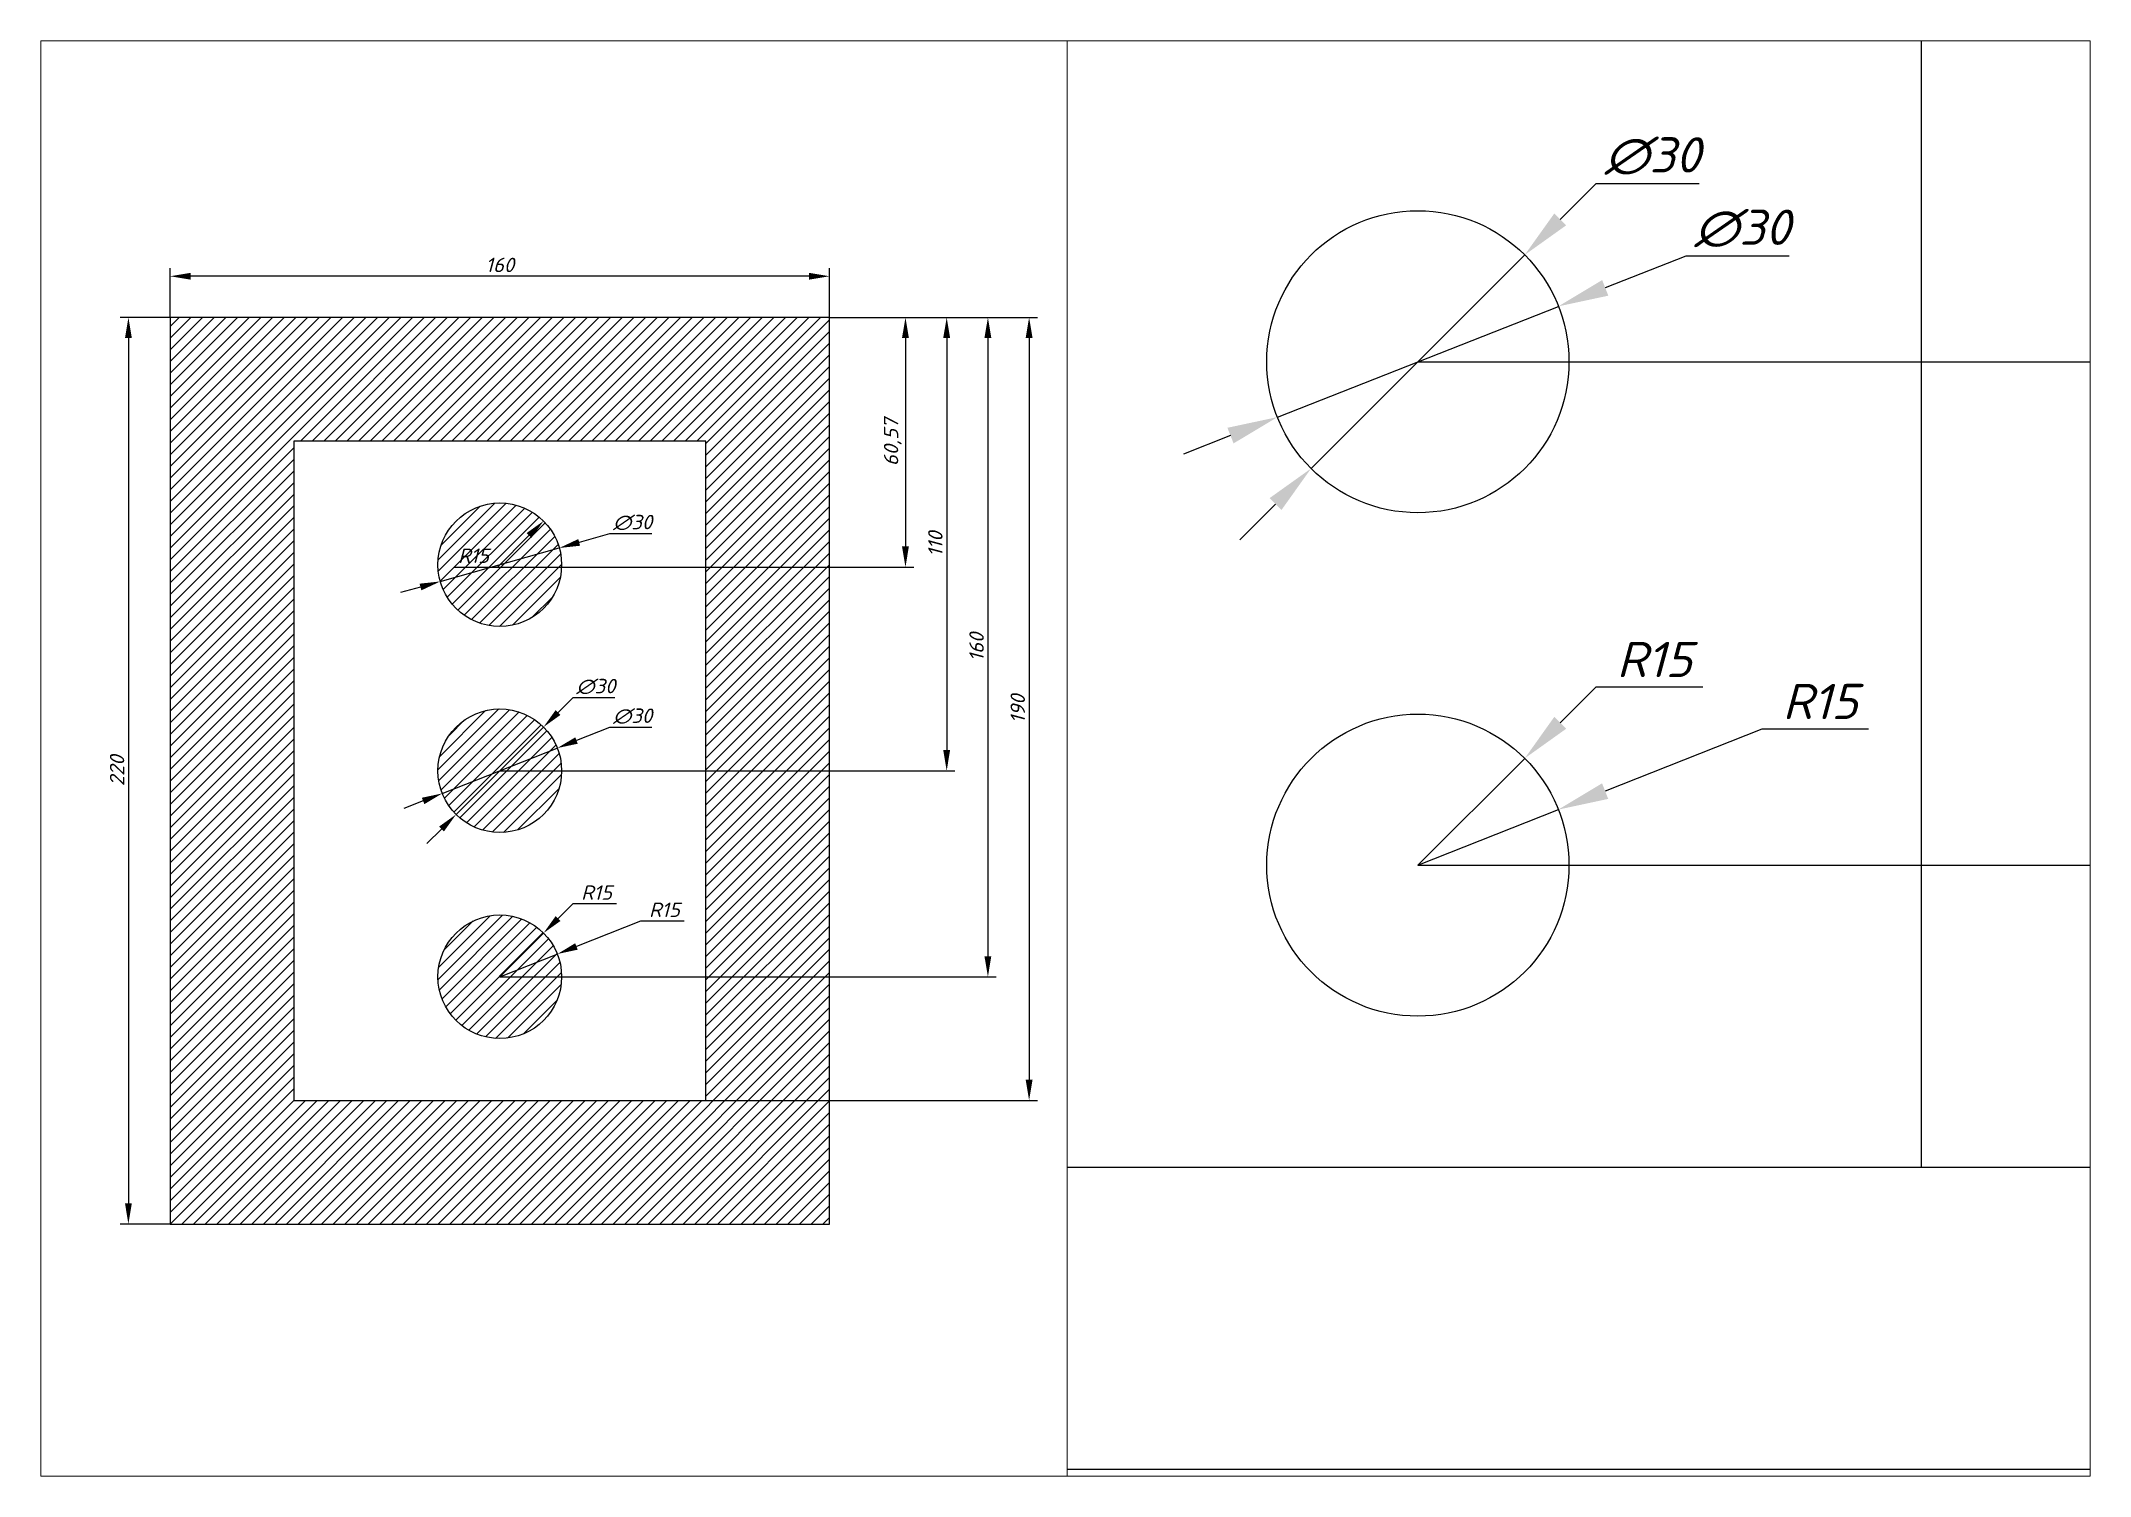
# Paper-space layout 'Лист1 (2)' of a CAD drawing. Header units: millimetres. Extents: x 6 to 412, y 6 to 291.
# The model-space entities are those that its viewports show. They can reach past a viewport. Long polylines and large blocks are cut down to what shows.
import ezdxf

# ---------------------------------------------------------------- set-up
doc = ezdxf.new("R2010")
doc.units = ezdxf.units.MM
for name, color, linetype in [('Видовой', 5, 'Continuous'), ('Контур', 4, 'Continuous'), ('Размеры', 3, 'Continuous'), ('Размеры Лист', 3, 'Continuous'), ('Штрих', 1, 'Continuous')]:
    doc.layers.add(name, color=color, linetype=linetype)
doc.styles.add('my_style', font='romanc.shx', dxfattribs={"oblique": 15})
doc.dimstyles.new('my_size_style', dxfattribs={"dimtxt": 3.5, "dimasz": 5, "dimexe": 2, "dimexo": 0, "dimgap": 1, "dimtad": 1, "dimtoh": 1, "dimtxsty": 'my_style', "dimcen": 0, "dimadec": 0, "dimazin": 2, "dimtfac": 1, "dimtmove": 0, "dimatfit": 3, "dimfxl": 1, "dimtfillclr": 256, "dimarcsym": 2})
doc.dimstyles.new('my_size_style_annot', dxfattribs={"dimtxt": 3.5, "dimasz": 5, "dimexe": 2, "dimexo": 0, "dimgap": 1, "dimtad": 1, "dimtoh": 1, "dimtxsty": 'my_style', "dimcen": 0, "dimadec": 0, "dimazin": 2, "dimtfac": 1, "dimtmove": 0, "dimatfit": 3, "dimfxl": 1, "dimtfillclr": 256, "dimarcsym": 2})

# ---------------------------------------------------------------- blocks, each defined once
blk = doc.blocks.new('*D4')
at = {"layer": 'Defpoints', "color": 0, "transparency": 16777216}
for p in [(0, 230), (0, 220), (160, 220)]:
    blk.add_point(p, dxfattribs=at)
at = {"layer": 'Размеры', "color": 0, "lineweight": -2, "transparency": 16777216}
for p, q in [((0, 220), (0, 232)), ((160, 220), (160, 232))]:
    blk.add_line(p, q, dxfattribs=at)
at = {"layer": 'Размеры', "color": 0, "linetype": 'Continuous', "lineweight": -2, "transparency": 16777216}
blk.add_line((155, 230), (5, 230), dxfattribs=at)
at = {"layer": 'Размеры', "color": 0, "transparency": 16777216}
for points in [[(5, 230.83), (5, 229.17), (0, 230)], [(155, 230.83), (155, 229.17), (160, 230)]]:
    blk.add_solid(points, dxfattribs=at)
at = {"layer": 'Размеры', "color": 0, "transparency": 16777216, "insert": (80, 232.75), "char_height": 3.5, "attachment_point": 5, "style": 'my_style'}
blk.add_mtext('160', dxfattribs=at)
blk = doc.blocks.new('*D5')
at = {"layer": 'Defpoints', "color": 0, "transparency": 16777216}
for p in [(0, 220), (0, 0), (-10.11, 0)]:
    blk.add_point(p, dxfattribs=at)
at = {"layer": 'Размеры', "color": 0, "lineweight": -2, "transparency": 16777216}
for p, q in [((0, 220), (-12.11, 220)), ((0, 0), (-12.11, 0))]:
    blk.add_line(p, q, dxfattribs=at)
at = {"layer": 'Размеры', "color": 0, "linetype": 'Continuous', "lineweight": -2, "transparency": 16777216}
blk.add_line((-10.11, 215), (-10.11, 5), dxfattribs=at)
at = {"layer": 'Размеры', "color": 0, "transparency": 16777216}
for points in [[(-10.94, 215), (-9.28, 215), (-10.11, 220)], [(-10.94, 5), (-9.28, 5), (-10.11, 0)]]:
    blk.add_solid(points, dxfattribs=at)
at = {"layer": 'Размеры', "color": 0, "transparency": 16777216, "insert": (-12.86, 110), "char_height": 3.5, "attachment_point": 5, "rotation": 90, "style": 'my_style'}
blk.add_mtext('220', dxfattribs=at)
blk = doc.blocks.new('*D7')
at = {"layer": 'Defpoints', "color": 0, "transparency": 16777216}
for p in [(271.8, 172.68), (316.77, 149.01), (0, 0)]:
    blk.add_point(p, dxfattribs=at)
at = {"layer": 'Размеры', "color": 0, "lineweight": -2, "transparency": 16777216}
for p, q in [((281.8, 172.68), (254.53, 172.68)), ((291.8, 149.01), (281.8, 172.68)), ((316.77, 149.01), (291.8, 149.01))]:
    blk.add_line(p, q, dxfattribs=at)
at = {"layer": 'Размеры', "color": 0, "transparency": 16777216, "insert": (262.66, 175.77), "char_height": 3.5, "attachment_point": 5, "style": 'my_style'}
blk.add_mtext('149,01', dxfattribs=at)
blk = doc.blocks.new('*D28')
at = {"layer": 'Defpoints', "color": 0, "transparency": 16777216}
for p in [(90.61, 170.61), (80, 160)]:
    blk.add_point(p, dxfattribs=at)
at = {"layer": 'Размеры', "color": 0, "linetype": 'Continuous', "lineweight": -2, "transparency": 16777216}
for p, q in [((79.43, 159.43), (87.07, 167.07)), ((68.83, 159.43), (79.43, 159.43))]:
    blk.add_line(p, q, dxfattribs=at)
at = {"layer": 'Размеры', "color": 0, "transparency": 16777216}
blk.add_solid([(86.48, 167.66), (87.66, 166.48), (90.61, 170.61)], dxfattribs=at)
at = {"layer": 'Размеры', "color": 0, "transparency": 16777216, "insert": (73.63, 162.18), "char_height": 3.5, "attachment_point": 5, "style": 'my_style'}
blk.add_mtext('R15', dxfattribs=at)
blk = doc.blocks.new('*D24')
at = {"layer": 'Defpoints', "color": 0, "transparency": 16777216}
for p in [(90.61, 120.61), (69.39, 99.39)]:
    blk.add_point(p, dxfattribs=at)
at = {"layer": 'Размеры', "color": 0, "linetype": 'Continuous', "lineweight": -2, "transparency": 16777216}
for p, q in [((97.68, 127.68), (94.14, 124.14)), ((107.94, 127.68), (97.68, 127.68)), ((69.39, 99.39), (90.61, 120.61)), ((65.86, 95.86), (62.32, 92.32))]:
    blk.add_line(p, q, dxfattribs=at)
at = {"layer": 'Размеры', "color": 0, "transparency": 16777216}
for points in [[(93.55, 124.73), (94.73, 123.55), (90.61, 120.61)], [(65.27, 96.45), (66.45, 95.27), (69.39, 99.39)]]:
    blk.add_solid(points, dxfattribs=at)
at = {"layer": 'Размеры', "color": 0, "transparency": 16777216, "insert": (103.31, 130.43), "char_height": 3.5, "attachment_point": 5, "style": 'my_style'}
blk.add_mtext('∅30', dxfattribs=at)
blk = doc.blocks.new('*D25')
at = {"layer": 'Defpoints', "color": 0, "transparency": 16777216}
for p in [(90.61, 70.61), (80, 60)]:
    blk.add_point(p, dxfattribs=at)
at = {"layer": 'Размеры', "color": 0, "linetype": 'Continuous', "lineweight": -2, "transparency": 16777216}
for p, q in [((97.68, 77.68), (94.14, 74.14)), ((108.28, 77.68), (97.68, 77.68)), ((80, 60), (90.61, 70.61))]:
    blk.add_line(p, q, dxfattribs=at)
at = {"layer": 'Размеры', "color": 0, "transparency": 16777216}
blk.add_solid([(93.55, 74.73), (94.73, 73.55), (90.61, 70.61)], dxfattribs=at)
at = {"layer": 'Размеры', "color": 0, "transparency": 16777216, "insert": (103.48, 80.43), "char_height": 3.5, "attachment_point": 5, "style": 'my_style'}
blk.add_mtext('R15', dxfattribs=at)
blk = doc.blocks.new('*D11')
at = {"layer": 'Defpoints', "color": 0, "transparency": 16777216}
for p in [(160, 220), (79.43, 159.43), (178.42, 159.43)]:
    blk.add_point(p, dxfattribs=at)
at = {"layer": 'Размеры', "color": 0, "lineweight": -2, "transparency": 16777216}
for p, q in [((160, 220), (180.42, 220)), ((79.43, 159.43), (180.42, 159.43))]:
    blk.add_line(p, q, dxfattribs=at)
at = {"layer": 'Размеры', "color": 0, "linetype": 'Continuous', "lineweight": -2, "transparency": 16777216}
blk.add_line((178.42, 215), (178.42, 164.43), dxfattribs=at)
at = {"layer": 'Размеры', "color": 0, "transparency": 16777216}
for points in [[(177.58, 215), (179.25, 215), (178.42, 220)], [(177.58, 164.43), (179.25, 164.43), (178.42, 159.43)]]:
    blk.add_solid(points, dxfattribs=at)
at = {"layer": 'Размеры', "color": 0, "transparency": 16777216, "insert": (175.33, 189.72), "char_height": 3.5, "attachment_point": 5, "rotation": 90, "style": 'my_style'}
blk.add_mtext('60,57', dxfattribs=at)
blk = doc.blocks.new('*D12')
at = {"layer": 'Defpoints', "color": 0, "transparency": 16777216}
for p in [(160, 220), (80, 110), (188.42, 110)]:
    blk.add_point(p, dxfattribs=at)
at = {"layer": 'Размеры', "color": 0, "lineweight": -2, "transparency": 16777216}
for p, q in [((160, 220), (190.42, 220)), ((80, 110), (190.42, 110))]:
    blk.add_line(p, q, dxfattribs=at)
at = {"layer": 'Размеры', "color": 0, "linetype": 'Continuous', "lineweight": -2, "transparency": 16777216}
blk.add_line((188.42, 215), (188.42, 115), dxfattribs=at)
at = {"layer": 'Размеры', "color": 0, "transparency": 16777216}
for points in [[(187.58, 215), (189.25, 215), (188.42, 220)], [(187.58, 115), (189.25, 115), (188.42, 110)]]:
    blk.add_solid(points, dxfattribs=at)
at = {"layer": 'Размеры', "color": 0, "transparency": 16777216, "insert": (185.67, 165), "char_height": 3.5, "attachment_point": 5, "rotation": 90, "style": 'my_style'}
blk.add_mtext('110', dxfattribs=at)
blk = doc.blocks.new('*D13')
at = {"layer": 'Defpoints', "color": 0, "transparency": 16777216}
for p in [(160, 220), (80, 60), (198.42, 60)]:
    blk.add_point(p, dxfattribs=at)
at = {"layer": 'Размеры', "color": 0, "lineweight": -2, "transparency": 16777216}
for p, q in [((160, 220), (200.42, 220)), ((80, 60), (200.42, 60))]:
    blk.add_line(p, q, dxfattribs=at)
at = {"layer": 'Размеры', "color": 0, "linetype": 'Continuous', "lineweight": -2, "transparency": 16777216}
blk.add_line((198.42, 215), (198.42, 65), dxfattribs=at)
at = {"layer": 'Размеры', "color": 0, "transparency": 16777216}
for points in [[(197.58, 215), (199.25, 215), (198.42, 220)], [(197.58, 65), (199.25, 65), (198.42, 60)]]:
    blk.add_solid(points, dxfattribs=at)
at = {"layer": 'Размеры', "color": 0, "transparency": 16777216, "insert": (195.67, 140), "char_height": 3.5, "attachment_point": 5, "rotation": 90, "style": 'my_style'}
blk.add_mtext('160', dxfattribs=at)
blk = doc.blocks.new('*D14')
at = {"layer": 'Defpoints', "color": 0, "transparency": 16777216}
for p in [(160, 220), (130, 30), (208.42, 30)]:
    blk.add_point(p, dxfattribs=at)
at = {"layer": 'Размеры', "color": 0, "lineweight": -2, "transparency": 16777216}
for p, q in [((160, 220), (210.42, 220)), ((130, 30), (210.42, 30))]:
    blk.add_line(p, q, dxfattribs=at)
at = {"layer": 'Размеры', "color": 0, "linetype": 'Continuous', "lineweight": -2, "transparency": 16777216}
blk.add_line((208.42, 215), (208.42, 35), dxfattribs=at)
at = {"layer": 'Размеры', "color": 0, "transparency": 16777216}
for points in [[(207.58, 215), (209.25, 215), (208.42, 220)], [(207.58, 35), (209.25, 35), (208.42, 30)]]:
    blk.add_solid(points, dxfattribs=at)
at = {"layer": 'Размеры', "color": 0, "transparency": 16777216, "insert": (205.67, 125), "char_height": 3.5, "attachment_point": 5, "rotation": 90, "style": 'my_style'}
blk.add_mtext('190', dxfattribs=at)
blk = doc.blocks.new('*D29')
at = {"layer": 'Defpoints', "color": 0, "transparency": 16777216}
for p in [(94.44, 164.06), (65.56, 155.94)]:
    blk.add_point(p, dxfattribs=at)
at = {"layer": 'Размеры Лист', "color": 0, "linetype": 'Continuous', "lineweight": -2, "transparency": 16777216}
for p, q in [((106.6, 167.48), (99.25, 165.41)), ((116.86, 167.48), (106.6, 167.48)), ((65.56, 155.94), (94.44, 164.06)), ((60.75, 154.59), (55.93, 153.23))]:
    blk.add_line(p, q, dxfattribs=at)
at = {"layer": 'Размеры Лист', "color": 0, "transparency": 16777216}
for points in [[(99.03, 166.22), (99.48, 164.61), (94.44, 164.06)], [(60.52, 155.39), (60.97, 153.78), (65.56, 155.94)]]:
    blk.add_solid(points, dxfattribs=at)
at = {"layer": 'Размеры Лист', "color": 0, "transparency": 16777216, "insert": (112.23, 170.23), "char_height": 3.5, "attachment_point": 5, "style": 'my_style'}
blk.add_mtext('∅30', dxfattribs=at)
blk = doc.blocks.new('*D34')
at = {"layer": 'Defpoints', "color": 0, "transparency": 16777216}
for p in [(93.95, 115.5), (66.05, 104.5)]:
    blk.add_point(p, dxfattribs=at)
at = {"layer": 'Размеры Лист', "color": 0, "linetype": 'Continuous', "lineweight": -2, "transparency": 16777216}
for p, q in [((106.6, 120.49), (98.6, 117.34)), ((116.86, 120.49), (106.6, 120.49)), ((66.05, 104.5), (93.95, 115.5)), ((61.4, 102.66), (56.74, 100.83))]:
    blk.add_line(p, q, dxfattribs=at)
at = {"layer": 'Размеры Лист', "color": 0, "transparency": 16777216}
for points in [[(98.3, 118.11), (98.91, 116.56), (93.95, 115.5)], [(61.09, 103.44), (61.7, 101.89), (66.05, 104.5)]]:
    blk.add_solid(points, dxfattribs=at)
at = {"layer": 'Размеры Лист', "color": 0, "transparency": 16777216, "insert": (112.23, 123.24), "char_height": 3.5, "attachment_point": 5, "style": 'my_style'}
blk.add_mtext('∅30', dxfattribs=at)
blk = doc.blocks.new('*D35')
at = {"layer": 'Defpoints', "color": 0, "transparency": 16777216}
for p in [(93.95, 65.52), (80, 60)]:
    blk.add_point(p, dxfattribs=at)
at = {"layer": 'Размеры Лист', "color": 0, "linetype": 'Continuous', "lineweight": -2, "transparency": 16777216}
for p, q in [((114.14, 73.51), (98.6, 67.36)), ((124.75, 73.51), (114.14, 73.51)), ((80, 60), (93.95, 65.52))]:
    blk.add_line(p, q, dxfattribs=at)
at = {"layer": 'Размеры Лист', "color": 0, "transparency": 16777216}
blk.add_solid([(98.29, 68.13), (98.9, 66.58), (93.95, 65.52)], dxfattribs=at)
at = {"layer": 'Размеры Лист', "color": 0, "transparency": 16777216, "insert": (119.95, 76.26), "char_height": 3.5, "attachment_point": 5, "style": 'my_style'}
blk.add_mtext('R15', dxfattribs=at)

msp = doc.modelspace()

# ---------------------------------------------------------------- hatches: boundary and pattern name
at = {"layer": 'Штрих'}
h = msp.add_hatch(dxfattribs=at)
h.set_pattern_fill('_USER', color=256, scale=2, angle=45, style=0, pattern_type=0)
h.set_pattern_definition([(45, (0, 0), (-1.414214, 1.414214), [])])
edge = h.paths.add_edge_path(flags=0)
edge.add_arc((80, 160), 15, 0, 360)
edge = h.paths.add_edge_path(flags=0)
edge.add_arc((80, 110), 15, 0, 360)
edge = h.paths.add_edge_path(flags=0)
edge.add_arc((80, 60), 15, 0, 360)
h.paths.add_polyline_path([(30, 30), (130, 30), (130, 190), (30, 190)], flags=16)
h.paths.add_polyline_path([(0, 0), (160, 0), (160, 220), (0, 220)])

# ---------------------------------------------------------------- linework, layer by layer
at = {"layer": 'Контур'}
for points in [[(0, 0), (160, 0), (160, 220), (0, 220)], [(30, 30), (130, 30), (130, 190), (30, 190)]]:
    msp.add_lwpolyline(points, close=True, dxfattribs=at)
for centre in [(80, 160), (80, 110), (80, 60)]:
    msp.add_circle(centre, 15, dxfattribs=at)

# ---------------------------------------------------------------- dimensions: what is measured, and where the dimension line sits
at = {"layer": 'Размеры'}
dim = msp.add_linear_dim(base=(0, 230), p1=(160, 220), p2=(0, 220), dimstyle='my_size_style', dxfattribs=at)
dim.commit()
dim.dimension.update_dxf_attribs({"geometry": '*D4', "text_midpoint": (80, 232.75)})
for base, p1, p2, picture, middle in [((-10.109, 0), (0, 220), (0, 0), '*D5', (-12.859, 110)), ((178.417, 159.433), (160, 220), (79.433, 159.433), '*D11', (175.333, 189.716)), ((188.417, 110), (160, 220), (80, 110), '*D12', (185.667, 165)), ((198.417, 60), (160, 220), (80, 60), '*D13', (195.667, 140)), ((208.417, 30), (160, 220), (130, 30), '*D14', (205.667, 125))]:
    dim = msp.add_linear_dim(base=base, p1=p1, p2=p2, angle=90, dimstyle='my_size_style', dxfattribs=at)
    dim.commit()
    dim.dimension.update_dxf_attribs({"geometry": picture, "text_midpoint": middle})
dim = msp.add_ordinate_dim(feature_location=(316.767, 149.013), offset=(-44.97, 23.671), dtype=0, origin=(0, 0), dimstyle='my_size_style', dxfattribs=at)
dim.commit()
dim.dimension.update_dxf_attribs({"geometry": '*D7', "text_midpoint": (262.661, 175.768)})
dim = msp.add_radius_dim(center=(80, 160), mpoint=(90.607, 170.607), dimstyle='my_size_style_annot', dxfattribs=at)
dim.commit()
dim.dimension.update_dxf_attribs({"geometry": '*D28', "text_midpoint": (73.63, 159.433), "dimtype": 164})
dim = msp.add_diameter_dim_2p(p1=(69.393, 99.393), p2=(90.607, 120.607), dimstyle='my_size_style_annot', dxfattribs=at)
dim.commit()
dim.dimension.update_dxf_attribs({"geometry": '*D24', "text_midpoint": (103.307, 130.428)})
dim = msp.add_radius_dim(center=(80, 60), mpoint=(90.607, 70.607), dimstyle='my_size_style_annot', dxfattribs=at)
dim.commit()
dim.dimension.update_dxf_attribs({"geometry": '*D25', "text_midpoint": (103.48, 80.428)})
at = {"layer": 'Размеры Лист'}
dim = msp.add_diameter_dim_2p(p1=(65.56, 155.94), p2=(94.44, 164.06), dimstyle='my_size_style', dxfattribs=at)
dim.commit()
dim.dimension.update_dxf_attribs({"geometry": '*D29', "text_midpoint": (112.227, 167.479), "dimtype": 163})
dim = msp.add_diameter_dim_2p(p1=(66.046, 104.496), p2=(93.954, 115.504), dimstyle='my_size_style', override={"dimscale": 0, "dimtxt": 7, "dimasz": 10, "dimexe": 4, "dimexo": 0, "dimgap": 2, "dimcen": 0}, dxfattribs=at)
dim.commit()
dim.dimension.update_dxf_attribs({"geometry": '*D34', "text_midpoint": (112.227, 120.492), "dimtype": 163})
dim = msp.add_radius_dim(center=(80, 60), mpoint=(93.948, 65.517), dimstyle='my_size_style', override={"dimscale": 0, "dimtxt": 7, "dimasz": 10, "dimexe": 4, "dimexo": 0, "dimgap": 2, "dimcen": 0}, dxfattribs=at)
dim.commit()
dim.dimension.update_dxf_attribs({"geometry": '*D35', "text_midpoint": (119.945, 73.506), "dimtype": 164})

psp = doc.layouts.new('Лист1 (2)')

# ---------------------------------------------------------------- viewports
at = {"layer": 'Видовой'}
psp.add_viewport(center=(107.43, 148.83), size=(203.82, 285.057), view_center_point=(93.183, 112.969), view_height=348.2608, dxfattribs=at)
vp = psp.add_viewport(center=(310.89, 148.83), size=(203.1, 285.057), view_center_point=(95.968, 70.593), view_height=142.5287, status=3, dxfattribs=at)
vp.frozen_layers = ['Штрих']

doc.saveas('drawing.dxf')
